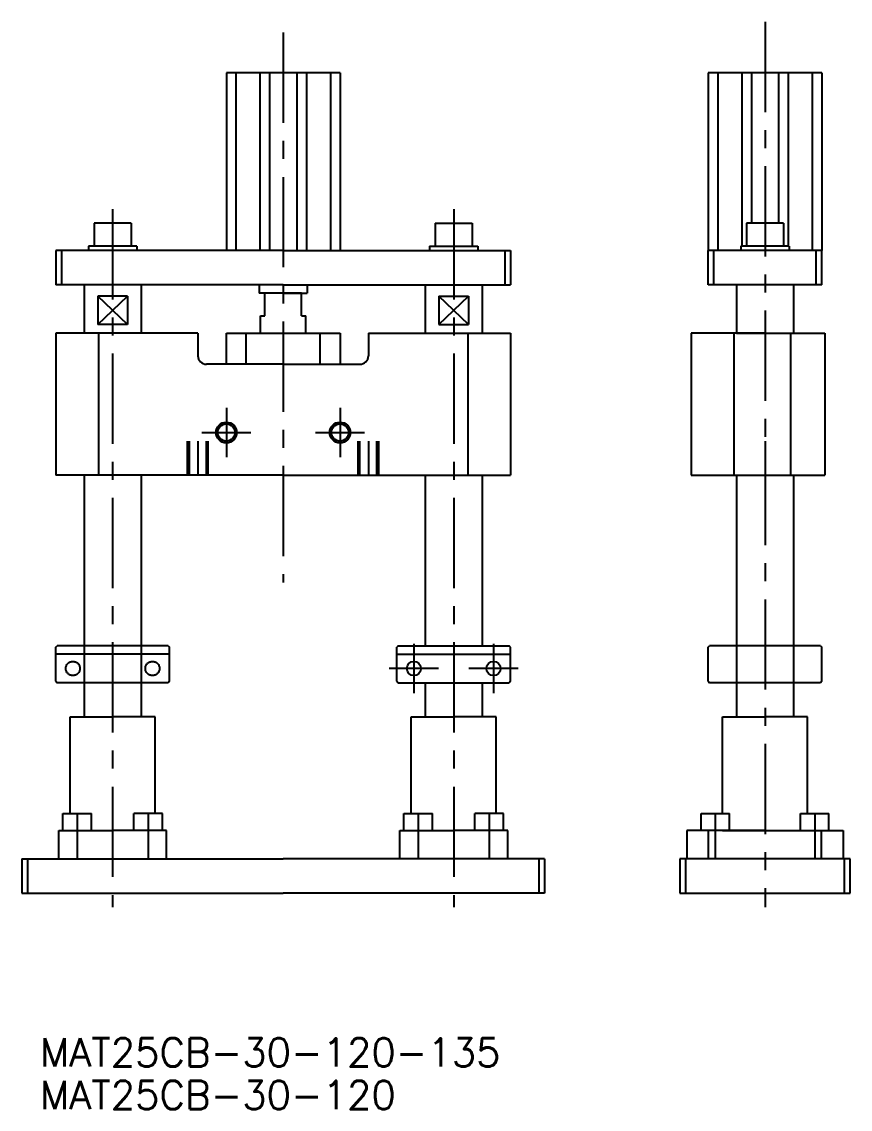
# Model space of a CAD drawing. Extents: x -650 to 96, y -148 to 326.
# Drawn here: x -649.8 to -358.3, y -147.6 to 234.9 of the extents above; entities that cross this region are included whole.
import ezdxf

# ---------------------------------------------------------------- set-up
doc = ezdxf.new("R2010")
doc.units = 0
for name, pattern in [('CENTER', [50.8, 31.75, -6.35, 6.35, -6.35]), ('DASHED', [19.05, 12.7, -6.35]), ('PHANTOM', [63.5, 31.75, -6.35, 6.35, -6.35, 6.35, -6.35])]:
    doc.linetypes.add(name, pattern=pattern)
doc.layers.get('0').update_dxf_attribs({"linetype": 'CONTINUOUS'})
doc.layers.add('CENTER', color=1, linetype='CONTINUOUS')
doc.styles.get("Standard").update_dxf_attribs({"font": 'txt.shx', "height": 3, "bigfont": 'bigfont.shx'})

msp = doc.modelspace()

# ---------------------------------------------------------------- linework, layer by layer
at = {"color": 7, "linetype": 'CONTINUOUS'}
for p, q in [((-577.84, 216.92), (-577.84, 154.42)), ((-557.84, 216.92), (-577.84, 216.92)), ((-574.45, 216.92), (-574.45, 154.42)), ((-566.04, 216.92), (-566.04, 154.42)), ((-562.64, 216.92), (-562.64, 154.42)), ((-537.84, 216.92), (-557.84, 216.92)), ((-553.04, 216.92), (-553.04, 154.42)), ((-549.64, 216.92), (-549.64, 154.42)), ((-541.22, 216.92), (-541.22, 154.42)), ((-537.84, 216.92), (-537.84, 154.42)), ((-408.28, 216.92), (-408.28, 154.42)), ((-388.28, 216.92), (-408.28, 216.92)), ((-404.9, 216.92), (-404.9, 154.42)), ((-396.48, 216.92), (-396.48, 156.02)), ((-393.08, 216.92), (-393.08, 164.02)), ((-368.28, 216.92), (-388.28, 216.92)), ((-383.48, 216.92), (-383.48, 164.02)), ((-380.08, 216.92), (-380.08, 156.02)), ((-371.67, 216.92), (-371.67, 154.42)), ((-368.28, 216.92), (-368.28, 154.42)), ((-611.34, 164.02), (-624.34, 164.02)), ((-624.34, 164.02), (-624.34, 156.02)), ((-611.34, 164.02), (-611.34, 156.02)), ((-504.34, 164.02), (-491.34, 164.02)), ((-504.34, 164.02), (-504.34, 156.02)), ((-491.34, 164.02), (-491.34, 156.02)), ((-394.78, 164.02), (-394.78, 156.02)), ((-381.78, 164.02), (-394.78, 164.02)), ((-381.78, 164.02), (-381.78, 156.02)), ((-557.84, 154.42), (-637.84, 154.42)), ((-637.84, 154.42), (-637.84, 142.42)), ((-635.84, 154.42), (-635.84, 142.42)), ((-609.34, 156.02), (-626.34, 156.02)), ((-626.34, 156.02), (-626.34, 154.42)), ((-609.34, 156.02), (-609.34, 154.42)), ((-557.84, 154.42), (-477.84, 154.42)), ((-506.34, 156.02), (-489.34, 156.02)), ((-506.34, 156.02), (-506.34, 154.42)), ((-489.34, 156.02), (-489.34, 154.42)), ((-479.84, 154.42), (-479.84, 142.42)), ((-477.84, 154.42), (-477.84, 142.42)), ((-368.28, 154.42), (-408.28, 154.42)), ((-408.28, 142.42), (-408.28, 154.42)), ((-406.28, 142.42), (-406.28, 154.42)), ((-379.78, 156.02), (-396.78, 156.02)), ((-396.78, 156.02), (-396.78, 154.42)), ((-379.78, 156.02), (-379.78, 154.42)), ((-370.28, 142.42), (-370.28, 154.42)), ((-368.28, 142.42), (-368.28, 154.42)), ((-627.84, 142.42), (-637.84, 142.42)), ((-557.84, 142.42), (-627.84, 142.42)), ((-627.84, 142.42), (-627.84, 125.42)), ((-607.84, 142.42), (-607.84, 125.42)), ((-566.34, 142.42), (-566.34, 139.42)), ((-557.84, 142.42), (-477.84, 142.42)), ((-557.84, 142.42), (-557.84, 139.42)), ((-549.34, 142.42), (-549.34, 139.42)), ((-507.84, 142.42), (-507.84, 125.42)), ((-487.84, 142.42), (-487.84, 125.42)), ((-368.28, 142.42), (-408.28, 142.42)), ((-398.28, 142.42), (-398.28, 125.42)), ((-378.28, 142.42), (-378.28, 125.42)), ((-612.57, 128.42), (-623.1, 138.42)), ((-623.1, 128.42), (-612.57, 138.42)), ((-623.1, 138.42), (-623.1, 128.42)), ((-612.57, 138.42), (-623.1, 138.42)), ((-612.57, 138.42), (-612.57, 128.42)), ((-557.84, 139.42), (-566.34, 139.42)), ((-551.34, 139.42), (-564.34, 139.42)), ((-564.34, 131.42), (-564.34, 139.42)), ((-557.84, 139.42), (-549.34, 139.42)), ((-551.34, 131.42), (-551.34, 139.42)), ((-503.1, 128.42), (-492.57, 138.42)), ((-492.57, 128.42), (-503.1, 138.42)), ((-503.1, 138.42), (-492.57, 138.42)), ((-503.1, 138.42), (-503.1, 128.42)), ((-492.57, 138.42), (-492.57, 128.42)), ((-565.84, 131.42), (-564.34, 131.42)), ((-565.84, 125.42), (-565.84, 131.42)), ((-551.34, 131.42), (-549.84, 131.42)), ((-549.84, 125.42), (-549.84, 131.42)), ((-612.57, 128.42), (-623.1, 128.42)), ((-503.1, 128.42), (-492.57, 128.42)), ((-637.84, 125.42), (-637.84, 75.42)), ((-607.84, 125.42), (-637.84, 125.42)), ((-622.84, 125.42), (-622.84, 75.42)), ((-587.84, 125.42), (-607.84, 125.42)), ((-587.84, 125.42), (-587.84, 117.42)), ((-577.84, 125.42), (-537.84, 125.42)), ((-577.84, 114.42), (-577.84, 125.42)), ((-537.84, 125.42), (-537.84, 114.42)), ((-527.84, 125.42), (-477.84, 125.42)), ((-527.84, 125.42), (-527.84, 117.42)), ((-492.84, 125.42), (-492.84, 75.42)), ((-477.84, 125.42), (-477.84, 75.42)), ((-414.28, 125.42), (-414.28, 75.42)), ((-388.28, 125.42), (-414.28, 125.42)), ((-399.28, 125.42), (-399.28, 75.42)), ((-398.28, 125.42), (-378.28, 125.42)), ((-388.28, 125.42), (-367.28, 125.42)), ((-379.28, 125.42), (-379.28, 75.42)), ((-367.28, 125.42), (-367.28, 75.42)), ((-557.84, 114.42), (-584.84, 114.42)), ((-557.84, 114.42), (-530.84, 114.42)), ((-627.84, 75.42), (-637.84, 75.42)), ((-557.84, 75.42), (-627.84, 75.42)), ((-627.84, 75.42), (-627.84, -9.58)), ((-607.84, 75.42), (-607.84, -9.58)), ((-557.84, 75.42), (-477.84, 75.42)), ((-507.84, 75.42), (-507.84, 15.42)), ((-487.84, 75.42), (-487.84, 15.42)), ((-414.28, 75.42), (-367.28, 75.42)), ((-398.28, 75.42), (-398.28, -9.58)), ((-378.28, 75.42), (-378.28, -9.58)), ((-517.34, 15.42), (-517.84, 14.92)), ((-517.34, 15.42), (-497.84, 15.42)), ((-497.84, 15.42), (-478.34, 15.42)), ((-477.84, 14.92), (-478.34, 15.42)), ((-517.84, 2.92), (-517.84, 14.92)), ((-517.84, 12.42), (-497.84, 12.42)), ((-497.84, 12.42), (-477.84, 12.42)), ((-477.84, 2.92), (-477.84, 14.92)), ((-517.84, 2.92), (-517.34, 2.42)), ((-517.34, 2.42), (-497.84, 2.42)), ((-507.84, 2.42), (-507.84, -9.58)), ((-497.84, 2.42), (-478.34, 2.42)), ((-487.84, 2.42), (-487.84, -9.58)), ((-477.84, 2.92), (-478.34, 2.42)), ((-632.84, -9.58), (-617.84, -9.58)), ((-632.84, -43.58), (-632.84, -9.58)), ((-602.84, -9.58), (-617.84, -9.58)), ((-602.84, -43.58), (-602.84, -9.58)), ((-512.84, -43.58), (-512.84, -9.58)), ((-512.84, -9.58), (-497.84, -9.58)), ((-482.84, -9.58), (-497.84, -9.58)), ((-482.84, -43.58), (-482.84, -9.58)), ((-403.28, -43.58), (-403.28, -9.58)), ((-403.28, -9.58), (-388.28, -9.58)), ((-373.28, -9.58), (-388.28, -9.58)), ((-373.28, -43.58), (-373.28, -9.58)), ((-635.34, -49.58), (-635.34, -43.58)), ((-635.34, -43.58), (-625.34, -43.58)), ((-625.34, -49.58), (-625.34, -43.58)), ((-610.34, -49.58), (-610.34, -43.58)), ((-600.34, -43.58), (-610.34, -43.58)), ((-600.34, -49.58), (-600.34, -43.58)), ((-515.34, -49.58), (-515.34, -43.58)), ((-515.34, -43.58), (-505.34, -43.58)), ((-505.34, -49.58), (-505.34, -43.58)), ((-490.34, -49.58), (-490.34, -43.58)), ((-480.34, -43.58), (-490.34, -43.58)), ((-480.34, -49.58), (-480.34, -43.58)), ((-410.78, -49.58), (-410.78, -43.58)), ((-410.78, -43.58), (-400.78, -43.58)), ((-400.78, -49.58), (-400.78, -43.58)), ((-375.78, -49.58), (-375.78, -43.58)), ((-375.78, -43.58), (-365.78, -43.58)), ((-365.78, -49.58), (-365.78, -43.58)), ((-636.84, -49.58), (-617.84, -49.58)), ((-636.84, -59.58), (-636.84, -49.58)), ((-598.84, -49.58), (-617.84, -49.58)), ((-598.84, -59.58), (-598.84, -49.58)), ((-516.84, -49.58), (-497.84, -49.58)), ((-516.84, -59.58), (-516.84, -49.58)), ((-478.84, -49.58), (-497.84, -49.58)), ((-478.84, -59.58), (-478.84, -49.58)), ((-388.28, -49.58), (-415.78, -49.58)), ((-415.78, -49.58), (-415.78, -59.58)), ((-403.28, -49.58), (-373.28, -49.58)), ((-388.28, -49.58), (-360.78, -49.58)), ((-360.78, -49.58), (-360.78, -59.58)), ((-649.84, -59.58), (-557.84, -59.58)), ((-649.84, -59.58), (-649.84, -71.58)), ((-647.84, -59.58), (-647.84, -71.58)), ((-636.84, -59.58), (-598.84, -59.58)), ((-465.84, -59.58), (-557.84, -59.58)), ((-478.84, -59.58), (-516.84, -59.58)), ((-467.84, -59.58), (-467.84, -71.58)), ((-465.84, -59.58), (-465.84, -71.58)), ((-388.28, -59.58), (-418.28, -59.58)), ((-418.28, -59.58), (-418.28, -71.58)), ((-416.28, -59.58), (-416.28, -71.58)), ((-360.78, -59.58), (-415.78, -59.58)), ((-358.28, -59.58), (-388.28, -59.58)), ((-360.28, -71.58), (-360.28, -59.58)), ((-358.28, -71.58), (-358.28, -59.58)), ((-649.84, -71.58), (-557.84, -71.58)), ((-465.84, -71.58), (-557.84, -71.58)), ((-418.28, -71.58), (-358.28, -71.58))]:
    msp.add_line(p, q, dxfattribs=at)
at = {"color": 3, "linetype": 'DASHED'}
for p, q in [((-591.49, 75.42), (-591.49, 87.42)), ((-590.84, 75.42), (-590.84, 87.42)), ((-584.84, 75.42), (-584.84, 87.42)), ((-584.19, 75.42), (-584.19, 87.42)), ((-531.49, 75.42), (-531.49, 87.42)), ((-530.84, 75.42), (-530.84, 87.42)), ((-524.84, 75.42), (-524.84, 87.42)), ((-524.19, 75.42), (-524.19, 87.42))]:
    msp.add_line(p, q, dxfattribs=at)
at = {"color": 3, "linetype": 'PHANTOM'}
for p, q in [((-637.84, 14.92), (-637.34, 15.42)), ((-617.84, 15.42), (-637.34, 15.42)), ((-598.34, 15.42), (-617.84, 15.42)), ((-598.34, 15.42), (-597.84, 14.92)), ((-408.28, 14.92), (-407.78, 15.42)), ((-388.28, 15.42), (-407.78, 15.42)), ((-368.78, 15.42), (-388.28, 15.42)), ((-368.78, 15.42), (-368.28, 14.92)), ((-637.84, 2.92), (-637.84, 14.92)), ((-617.84, 12.42), (-637.84, 12.42)), ((-597.84, 12.42), (-617.84, 12.42)), ((-597.84, 2.92), (-597.84, 14.92)), ((-408.28, 2.92), (-408.28, 14.92)), ((-368.28, 2.92), (-368.28, 14.92)), ((-637.84, 2.92), (-637.34, 2.42)), ((-617.84, 2.42), (-637.34, 2.42)), ((-598.34, 2.42), (-617.84, 2.42)), ((-597.84, 2.92), (-598.34, 2.42)), ((-408.28, 2.92), (-407.78, 2.42)), ((-388.28, 2.42), (-407.78, 2.42)), ((-368.78, 2.42), (-388.28, 2.42)), ((-368.28, 2.92), (-368.78, 2.42))]:
    msp.add_line(p, q, dxfattribs=at)
at = {"linetype": 'CONTINUOUS'}
for p, q in [((-408.16, -59.58), (-408.16, -49.58)), ((-368.4, -59.58), (-368.4, -49.58))]:
    msp.add_line(p, q, dxfattribs=at)
at = {"color": 7, "linetype": 'CONTINUOUS'}
for centre, radius in [((-577.84, 90.42), 3.65), ((-577.84, 90.42), 3), ((-537.84, 90.42), 3.65), ((-537.84, 90.42), 3), ((-511.84, 7.42), 2.5), ((-483.84, 7.42), 2.5)]:
    msp.add_circle(centre, radius, dxfattribs=at)
at = {"color": 3, "linetype": 'PHANTOM'}
for centre in [(-631.84, 7.42), (-603.84, 7.42)]:
    msp.add_circle(centre, 2.5, dxfattribs=at)
at = {"color": 7, "linetype": 'CONTINUOUS'}
for centre, start, end in [((-584.84, 117.42), 180, 270), ((-530.84, 117.42), 270, 0)]:
    msp.add_arc(centre, 3, start, end, dxfattribs=at)
at = {"layer": 'CENTER', "color": 1, "linetype": 'CENTER'}
for p, q in [((-388.28, 234.92), (-388.28, -76.58)), ((-557.84, 231.09), (-557.84, 37.68)), ((-617.84, 169.02), (-617.84, -76.58)), ((-497.84, 169.02), (-497.84, -76.58)), ((-570.83, 114.42), (-570.83, 125.42)), ((-544.84, 114.42), (-544.84, 125.42)), ((-577.84, 99.07), (-577.84, 81.77)), ((-537.84, 99.07), (-537.84, 81.77)), ((-586.49, 90.42), (-569.19, 90.42)), ((-546.49, 90.42), (-529.19, 90.42)), ((-587.84, 87.42), (-587.84, 75.42)), ((-527.84, 87.42), (-527.84, 75.42)), ((-388.28, 87.42), (-388.28, 75.42)), ((-511.84, 16.07), (-511.84, -1.23)), ((-483.84, 16.07), (-483.84, -1.23)), ((-503.19, 7.42), (-520.49, 7.42)), ((-475.19, 7.42), (-492.49, 7.42)), ((-630.34, -43.58), (-630.34, -59.58)), ((-605.34, -43.58), (-605.34, -59.58)), ((-510.34, -43.58), (-510.34, -59.58)), ((-485.34, -43.58), (-485.34, -59.58)), ((-405.78, -43.58), (-405.78, -59.58)), ((-370.78, -43.58), (-370.78, -59.58))]:
    msp.add_line(p, q, dxfattribs=at)

# ---------------------------------------------------------------- texts
at = {"color": 7, "linetype": 'CONTINUOUS'}
for s, p in [('MAT25CB-30-120-135', (-643.37, -132.64)), ('MAT25CB-30-120', (-643.37, -147.64))]:
    msp.add_text(s, height=10, dxfattribs=at).set_placement(p)

doc.saveas('drawing.dxf')
